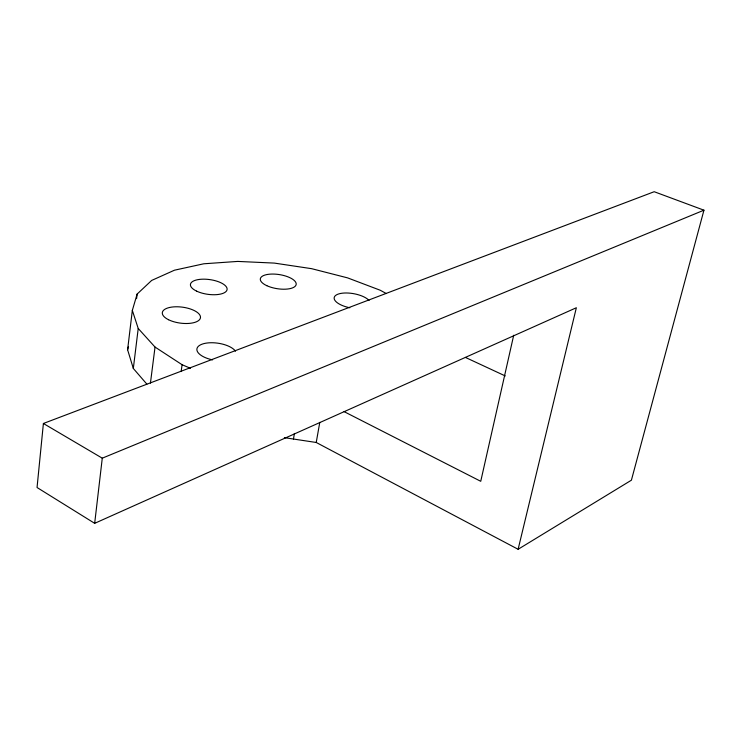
<?xml version="1.0" encoding="UTF-8"?>
<svg xmlns="http://www.w3.org/2000/svg" width="741" height="741" viewBox="0 0 741 741"><rect width="100%" height="100%" fill="white"/><g stroke="black" fill="none" stroke-linecap="round" stroke-linejoin="round"><path stroke-width="1.11" d="M518.116 549.285L631.406 480.196L703.95 210.185L654.192 191.715L43.395 423.481L37.05 487.513L94.672 523.331L576.35 307.737L518.116 549.285L316.231 442.479L284.359 437.653M94.672 523.331L102.277 458.179L703.95 210.185M146.848 384.116L133.324 368.462L127.6 349.752L132.333 310.405L137.131 294.066L151.664 280.431L174.468 270.196L203.794 263.787L237.75 261.416L274.355 263.092L311.628 268.677L347.585 277.875L380.253 290.25L386.348 293.575M136.585 298.623L137.131 294.066M133.324 368.462L138.224 328.485L132.333 310.405M150.432 383.097L155.036 347.066L138.224 328.485M181.156 371.547L182.082 364.711L155.036 347.066M293.464 439.033L294.418 433.439M316.231 442.479L319.779 422.379M513.708 335.238L480.742 481.307L344.083 411.625M127.6 349.752L128.508 346.575M182.082 364.711L190.456 368.296M465.394 357.412L505.269 375.946M43.395 423.481L102.277 458.179M212.593 359.876A19.998 8.688 8.2 0 1 201.876 344.241A19.998 8.688 8.2 0 1 235.481 351.188M349.808 307.765A18.386 7.28 10 0 1 337.905 294.205A18.386 7.28 10 0 1 369.037 300.457M266.834 285.693A18.136 7.132 8.9 0 0 295.955 285.174A18.136 7.132 8.9 0 0 271.956 274.059A18.136 7.132 8.9 0 0 266.834 285.693M196.615 291.13A18.488 7.419 8 0 0 226.746 290.565A18.488 7.419 8 0 0 202.978 279.172A18.488 7.419 8 0 0 196.615 291.13M168.513 319.714A19.247 8.049 7.6 0 0 200.051 318.936A19.247 8.049 7.6 0 0 175.598 306.783A19.247 8.049 7.6 0 0 168.513 319.714"/></g></svg>
